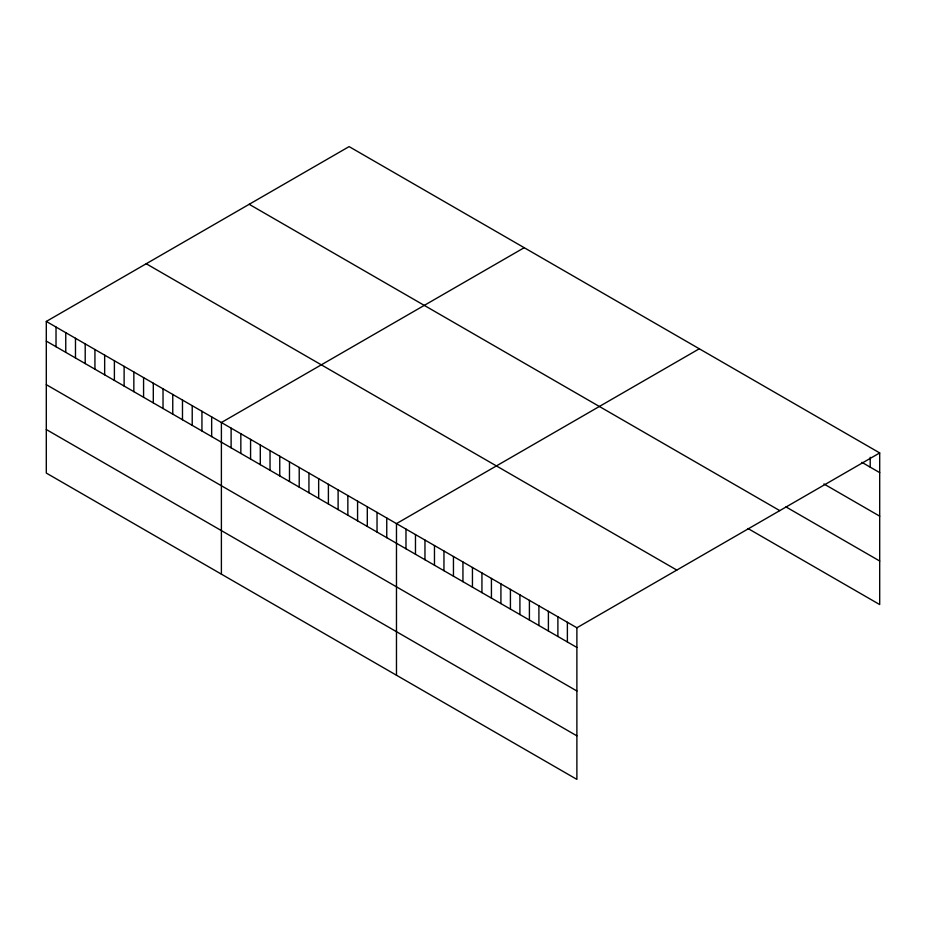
<?xml version="1.0" encoding="UTF-8"?>
<svg xmlns="http://www.w3.org/2000/svg" width="926" height="926" viewBox="0 0 926 926"><rect width="100%" height="100%" fill="white"/><g stroke="black" fill="none" stroke-linecap="round" stroke-linejoin="round"><path stroke-width="1.39" d="M46.3 321.438L576.886 627.77L576.886 779.391L46.3 473.07L46.3 321.438L349.114 146.609L879.7 452.93L879.7 604.562L747.965 528.503M524.209 247.693L221.395 422.522L221.395 574.155M699.304 348.778L396.478 523.618L396.478 675.239M576.886 627.77L879.7 452.93M861.898 462.34L879.7 472.619M823.92 483.951L879.7 516.164M785.942 506.892L879.7 561.017M249.187 204.299L779.773 510.631M146.227 263.748L676.813 570.069M46.3 341.115L576.886 647.448M46.3 384.66L576.886 690.993M46.3 429.525L576.886 735.846M870.208 457.294L870.208 467.132M567.383 622.284L567.383 641.961M557.892 616.797L557.892 636.486M548.4 611.322L548.4 631M538.909 605.835L538.909 625.525M529.406 600.361L529.406 620.038M519.914 594.874L519.914 614.551M510.423 589.399L510.423 609.077M500.92 583.912L500.92 603.59M491.428 578.426L491.428 598.115M481.937 572.951L481.937 592.628M472.445 567.464L472.445 587.153M462.942 561.989L462.942 581.667M453.451 556.503L453.451 576.18M443.959 551.016L443.959 570.705M434.468 545.541L434.468 565.219M424.965 540.055L424.965 559.744M415.473 534.58L415.473 554.257M405.982 529.093L405.982 548.782M386.755 517.993L386.755 537.682M377.032 512.379L377.032 532.068M367.298 506.765L367.298 526.443M357.575 501.151L357.575 520.829M347.852 495.537L347.852 515.215M338.117 489.912L338.117 509.601M328.394 484.298L328.394 503.987M318.66 478.684L318.66 498.362M308.937 473.07L308.937 492.748M299.214 467.456L299.214 487.134M289.479 461.842L289.479 481.52M279.756 456.217L279.756 475.906M270.033 450.603L270.033 470.292M260.299 444.989L260.299 464.667M250.576 439.375L250.576 459.053M240.841 433.762L240.841 453.439M231.118 428.136L231.118 447.825M211.66 416.908L211.66 436.586M201.937 411.294L201.937 430.972M192.214 405.681L192.214 425.358M182.48 400.067L182.48 419.744M172.757 394.441L172.757 414.13M163.022 388.827L163.022 408.505M153.299 383.214L153.299 402.891M143.576 377.6L143.576 397.277M133.842 371.986L133.842 391.663M124.119 366.36L124.119 386.049M114.396 360.746L114.396 380.436M104.661 355.133L104.661 374.81M94.938 349.519L94.938 369.196M85.204 343.905L85.204 363.582M75.481 338.279L75.481 357.968M65.758 332.665L65.758 352.355M56.023 327.052L56.023 346.729"/></g></svg>
